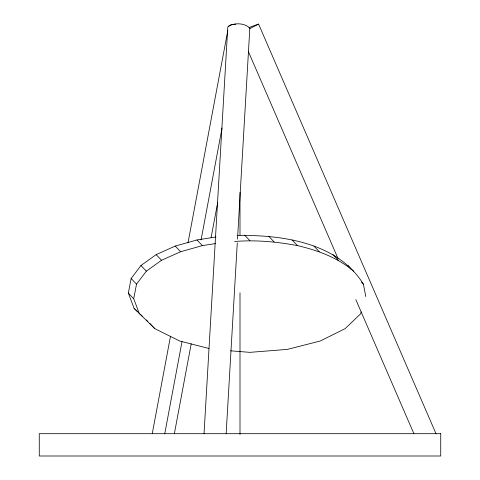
<?xml version="1.0" encoding="UTF-8"?>
<svg xmlns="http://www.w3.org/2000/svg" width="480" height="480" viewBox="0 0 480 480"><rect width="100%" height="100%" fill="white"/><g stroke="black" fill="none" stroke-linecap="round" stroke-linejoin="round"><path stroke-width="0.72" d="M204.036 433.698L227.79 27.036C233.55 22.32 244.596 22.818 249.84 28.122L237.516 239.142M226.146 433.698L237.294 242.88M152.244 433.698L170.478 336.396M188.004 242.898L227.808 30.498M164.76 433.698L182.016 341.616M201.066 239.958L222.054 127.986M174.36 433.698L191.214 343.77M211.08 237.744L217.734 202.254M209.016 348.486L179.748 341.04L154.818 328.662L134.082 308.334L128.334 293.064L131.142 278.496L140.958 265.512L156.15 254.616L175.242 246.066L197.004 239.952L216.012 236.976M139.458 314.004L133.71 298.734L136.518 284.16L146.334 271.176L161.526 260.28L180.618 251.73L202.38 245.616L215.538 243.558M361.236 311.922L360.45 314.004L345.09 328.662L320.166 341.04L287.322 349.392L249.954 352.35L230.526 350.814M228.642 26.076L231.12 24.636L235.782 24.18M258.63 24.186L249.534 28.71M249.03 27.54L258.564 24.03L436.014 433.698M237.252 235.44C282.216 234.84 337.548 242.412 363.396 284.16L365.784 296.544M234.57 241.512C255.636 239.742 276.804 241.746 297.534 245.616C317.682 250.362 337.644 257.556 353.58 271.176M134.082 308.334L137.262 311.37M140.442 314.406L142.56 316.428M146.268 319.962L147.858 321.48M361.44 282.102L363.396 284.16M333.012 254.616L338.388 260.28M313.914 246.066L319.29 251.73M292.158 239.952L297.534 245.616M268.758 236.292L274.134 241.956M244.578 235.074L249.954 240.738M197.004 239.952L202.38 245.616M175.242 246.066L180.618 251.73M156.15 254.616L161.526 260.28M140.958 265.512L146.334 271.176M131.142 278.496L136.518 284.16M128.334 293.064L133.71 298.734M149.934 323.514L154.818 328.662M348.204 265.512L350.88 269.052M248.34 51.468L337.968 258.396M355.836 299.64L413.898 433.698M240 192.45L240 235.128M240 292.776L240 434.286M440.736 433.698L39.264 433.698L39.264 456L440.736 456L440.736 433.698"/></g></svg>
